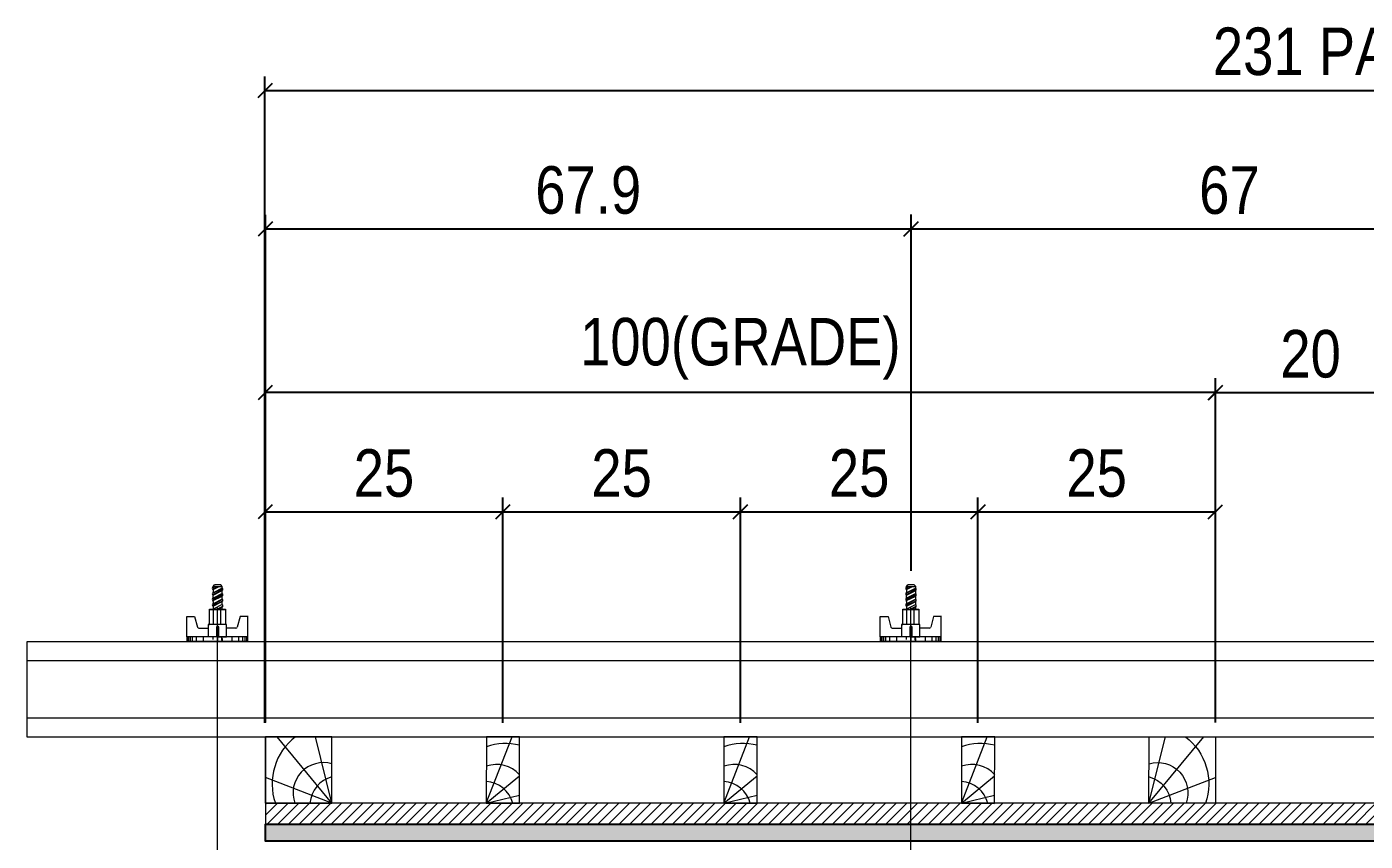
# Model space of a CAD drawing. Extents: x 14400 to 27878, y -21631 to 6985.
# Drawn here: x 16519.7 to 16708.5, y -2882.3 to -2767.4 of the extents above; entities that cross this region are included whole.
import ezdxf

# ---------------------------------------------------------------- set-up
doc = ezdxf.new("R2010")
doc.units = 0
doc.layers.add('CHAPA', color=1, linetype='Continuous')
doc.layers.add('COTA', color=241, linetype='Continuous')
for name, color, linetype, lineweight in [('Hachura', 251, 'Continuous', 9), ('Madeira', 126, 'Continuous', 18), ('Perfil Metálico', 224, 'Continuous', 18)]:
    doc.layers.add(name, color=color, linetype=linetype, lineweight=lineweight)
doc.styles.add('COTA TECNICA 2X', font='techl___.ttf', dxfattribs={"height": 10})
doc.dimstyles.new('SECAO PILAR', dxfattribs={"dimtxt": 10, "dimasz": 3, "dimexe": 3, "dimexo": 3, "dimgap": 3, "dimtad": 1, "dimdec": 1, "dimlfac": 0.5, "dimzin": 12, "dimdsep": 46, "dimtxsty": 'COTA TECNICA 2X', "dimblk1": 'OBLIQUE', "dimblk2": 'OBLIQUE', "dimsah": 1, "dimcen": 0.9, "dimclrd": 256, "dimclre": 256, "dimclrt": 256, "dimadec": 1, "dimazin": 3, "dimtfac": 1, "dimtdec": 1, "dimtmove": 0, "dimatfit": 3, "dimfxl": 1, "dimtolj": 1, "dimtzin": 12, "dimarcsym": 0})

# ---------------------------------------------------------------- blocks, each defined once
blk = doc.blocks.new('PONTALETE')
at = {"layer": 'Madeira'}
for q in [(2.71, 7), (7, 5.76), (7, 1.74)]:
    blk.add_line((0, 0), q, dxfattribs=at)
blk.add_lwpolyline([(0, 0), (7, 0), (7, 7), (0, 7)], close=True, dxfattribs=at)
for centre, radius, start, end in [((2.04, 0.06), 6.23, 37.2818, 109.0913), ((1.09, 0.9), 3.19, 343.603, 109.9847), ((-0.21, -0.78), 3.09, 14.6322, 86.0383)]:
    blk.add_arc(centre, radius, start, end, dxfattribs=at)
blk = doc.blocks.new('MEIO PONTALETE')
at = {"layer": 'Madeira'}
for q in [(2.71, 7), (3.5, 2.88), (3.5, 0.87)]:
    blk.add_line((0, 0), q, dxfattribs=at)
blk.add_lwpolyline([(0, 0), (3.5, 0), (3.5, 7), (0, 7)], close=True, dxfattribs=at)
for centre, radius, start, end in [((2.04, 0.06), 6.23, 76.4499, 109.0913), ((1.09, 0.9), 3.19, 40.9063, 109.9847), ((-0.21, -0.78), 3.09, 14.6322, 86.0383)]:
    blk.add_arc(centre, radius, start, end, dxfattribs=at)
blk = doc.blocks.new('_Oblique')
at = {"color": 0, "linetype": 'ByBlock', "lineweight": -2}
blk.add_line((-0.5, -0.5), (0.5, 0.5), dxfattribs=at)
blk = doc.blocks.new('*D1344')
at = {"layer": 'COTA', "lineweight": -2, "transparency": 16777216}
for p, q in [((50.18, 223.95), (50.18, 271.33)), ((100.2, 223.95), (100.2, 271.33)), ((50.18, 268.33), (100.2, 268.33))]:
    blk.add_line(p, q, dxfattribs=at)
at = {"layer": 'Defpoints', "color": 0, "transparency": 16777216}
for p in [(100.2, 268.33), (50.18, 220.95), (100.2, 220.95)]:
    blk.add_point(p, dxfattribs=at)
at = {"layer": 'COTA', "lineweight": -2, "transparency": 16777216, "xscale": 3, "yscale": 3, "zscale": 3, "rotation": 180}
blk.add_blockref('_Oblique', (50.18, 268.33), dxfattribs=at)
at = {"layer": 'COTA', "lineweight": -2, "transparency": 16777216, "xscale": 3, "yscale": 3, "zscale": 3}
blk.add_blockref('_Oblique', (100.2, 268.33), dxfattribs=at)
at = {"layer": 'COTA', "transparency": 16777216, "insert": (75.19, 276.44), "char_height": 10, "attachment_point": 5, "style": 'COTA TECNICA 2X'}
blk.add_mtext('\\A1;25', dxfattribs=at)
blk = doc.blocks.new('*D1345')
at = {"layer": 'COTA', "lineweight": -2, "transparency": 16777216}
for p, q in [((100.2, 223.95), (100.2, 271.33)), ((150.2, 223.95), (150.2, 271.33)), ((100.2, 268.33), (150.2, 268.33))]:
    blk.add_line(p, q, dxfattribs=at)
at = {"layer": 'Defpoints', "color": 0, "transparency": 16777216}
for p in [(150.2, 268.33), (100.2, 220.95), (150.2, 220.95)]:
    blk.add_point(p, dxfattribs=at)
at = {"layer": 'COTA', "lineweight": -2, "transparency": 16777216, "xscale": 3, "yscale": 3, "zscale": 3, "rotation": 180}
blk.add_blockref('_Oblique', (100.2, 268.33), dxfattribs=at)
at = {"layer": 'COTA', "lineweight": -2, "transparency": 16777216, "xscale": 3, "yscale": 3, "zscale": 3}
blk.add_blockref('_Oblique', (150.2, 268.33), dxfattribs=at)
at = {"layer": 'COTA', "transparency": 16777216, "insert": (125.2, 276.44), "char_height": 10, "attachment_point": 5, "style": 'COTA TECNICA 2X'}
blk.add_mtext('\\A1;25', dxfattribs=at)
blk = doc.blocks.new('*D1346')
at = {"layer": 'COTA', "lineweight": -2, "transparency": 16777216}
for p, q in [((150.2, 223.95), (150.2, 271.33)), ((200.2, 223.95), (200.2, 271.33)), ((150.2, 268.33), (200.2, 268.33))]:
    blk.add_line(p, q, dxfattribs=at)
at = {"layer": 'Defpoints', "color": 0, "transparency": 16777216}
for p in [(200.2, 268.33), (150.2, 220.95), (200.2, 220.95)]:
    blk.add_point(p, dxfattribs=at)
at = {"layer": 'COTA', "lineweight": -2, "transparency": 16777216, "xscale": 3, "yscale": 3, "zscale": 3, "rotation": 180}
blk.add_blockref('_Oblique', (150.2, 268.33), dxfattribs=at)
at = {"layer": 'COTA', "lineweight": -2, "transparency": 16777216, "xscale": 3, "yscale": 3, "zscale": 3}
blk.add_blockref('_Oblique', (200.2, 268.33), dxfattribs=at)
at = {"layer": 'COTA', "transparency": 16777216, "insert": (175.2, 276.44), "char_height": 10, "attachment_point": 5, "style": 'COTA TECNICA 2X'}
blk.add_mtext('\\A1;25', dxfattribs=at)
blk = doc.blocks.new('*D1347')
at = {"layer": 'COTA', "lineweight": -2, "transparency": 16777216}
for p, q in [((50.18, 223.95), (50.18, 296.43)), ((250.19, 223.97), (250.19, 296.43)), ((250.19, 293.43), (50.18, 293.43))]:
    blk.add_line(p, q, dxfattribs=at)
at = {"layer": 'Defpoints', "color": 0, "transparency": 16777216}
for p in [(50.18, 293.43), (50.18, 220.95), (250.19, 220.97)]:
    blk.add_point(p, dxfattribs=at)
at = {"layer": 'COTA', "lineweight": -2, "transparency": 16777216, "xscale": 3, "yscale": 3, "zscale": 3, "rotation": 180}
blk.add_blockref('_Oblique', (50.18, 293.43), dxfattribs=at)
at = {"layer": 'COTA', "lineweight": -2, "transparency": 16777216, "xscale": 3, "yscale": 3, "zscale": 3}
blk.add_blockref('_Oblique', (250.19, 293.43), dxfattribs=at)
at = {"layer": 'COTA', "transparency": 16777216, "insert": (150.19, 302.65), "char_height": 10, "attachment_point": 5, "style": 'COTA TECNICA 2X'}
blk.add_mtext('\\A1;100(GRADE)', dxfattribs=at)
blk = doc.blocks.new('*D1348')
at = {"layer": 'COTA', "lineweight": -2, "transparency": 16777216}
for p, q in [((200.2, 223.95), (200.2, 271.33)), ((250.19, 224.01), (250.19, 271.33)), ((200.2, 268.33), (250.19, 268.33))]:
    blk.add_line(p, q, dxfattribs=at)
at = {"layer": 'Defpoints', "color": 0, "transparency": 16777216}
for p in [(250.19, 268.33), (200.2, 220.95), (250.19, 221.01)]:
    blk.add_point(p, dxfattribs=at)
at = {"layer": 'COTA', "lineweight": -2, "transparency": 16777216, "xscale": 3, "yscale": 3, "zscale": 3, "rotation": 180}
blk.add_blockref('_Oblique', (200.2, 268.33), dxfattribs=at)
at = {"layer": 'COTA', "lineweight": -2, "transparency": 16777216, "xscale": 3, "yscale": 3, "zscale": 3}
blk.add_blockref('_Oblique', (250.19, 268.33), dxfattribs=at)
at = {"layer": 'COTA', "transparency": 16777216, "insert": (225.2, 276.44), "char_height": 10, "attachment_point": 5, "style": 'COTA TECNICA 2X'}
blk.add_mtext('\\A1;25', dxfattribs=at)
blk = doc.blocks.new('*D1401')
at = {"layer": 'COTA', "lineweight": -2, "transparency": 16777216}
for p, q in [((250.21, 223.98), (250.21, 296.43)), ((290.24, 223.94), (290.24, 296.43)), ((250.21, 293.43), (290.24, 293.43))]:
    blk.add_line(p, q, dxfattribs=at)
at = {"layer": 'Defpoints', "color": 0, "transparency": 16777216}
for p in [(290.24, 293.43), (250.21, 220.98), (290.24, 220.94)]:
    blk.add_point(p, dxfattribs=at)
at = {"layer": 'COTA', "lineweight": -2, "transparency": 16777216, "xscale": 3, "yscale": 3, "zscale": 3, "rotation": 180}
blk.add_blockref('_Oblique', (250.21, 293.43), dxfattribs=at)
at = {"layer": 'COTA', "lineweight": -2, "transparency": 16777216, "xscale": 3, "yscale": 3, "zscale": 3}
blk.add_blockref('_Oblique', (290.24, 293.43), dxfattribs=at)
at = {"layer": 'COTA', "transparency": 16777216, "insert": (270.22, 301.53), "char_height": 10, "attachment_point": 5, "style": 'COTA TECNICA 2X'}
blk.add_mtext('\\A1;20', dxfattribs=at)
blk = doc.blocks.new('C')
at = {"layer": 'Hachura', "color": 0}
for p, q in [((0, 3.22), (0, -3.22)), ((0.45, 3.22), (0, 3.22)), ((0.46, 3.16), (0, 3.16)), ((0.46, 3.05), (0, 3.05)), ((0.46, 2.88), (0, 2.88)), ((0.45, -3.23), (0.45, 3.22)), ((0.45, 3.22), (2.58, 3.22)), ((2.58, 3.22), (2.58, 2.39)), ((0, 2.75), (0, -1.16)), ((0.46, 2.65), (0, 2.65)), ((0.46, 2.23), (0, 2.23)), ((0.46, 1.51), (0, 1.51)), ((1.35, 1.94), (1.35, 0.96)), ((2.58, 2.39), (1.47, 2.09)), ((0.39, 0.49), (0.17, 0.49)), ((1.74, 0.97), (0.45, 0.97)), ((1.45, 0.1), (0.45, 0.1)), ((1.74, -0.97), (1.74, 0.97)), ((1.74, 0.97), (1.74, 0.84)), ((1.74, 0.97), (1.74, 0.84)), ((1.74, 0.84), (3.35, 0.84)), ((3.35, 0.45), (1.74, 0.45)), ((3.32, 0.84), (3.32, -0.84)), ((3.35, 0.84), (3.35, -0.84)), ((3.68, 0.45), (3.35, 0.45)), ((3.84, -0.52), (3.35, 0.45)), ((3.35, 0.06), (3.67, -0.57)), ((3.68, 0.45), (4.16, -0.52)), ((3.72, 0.5), (4.25, -0.57)), ((4.37, -0.55), (3.83, 0.53)), ((4.15, 0.45), (3.93, 0.45)), ((4.42, -0.52), (3.93, 0.45)), ((4.15, 0.45), (4.26, 0.45)), ((4.26, 0.45), (4.74, -0.52)), ((4.3, 0.5), (4.83, -0.57)), ((4.95, -0.55), (4.41, 0.53)), ((4.51, 0.45), (4.84, 0.45)), ((5, -0.52), (4.51, 0.45)), ((4.84, 0.45), (5.32, -0.52)), ((4.88, 0.5), (5.41, -0.57)), ((5.53, -0.55), (4.99, 0.53)), ((5.58, -0.52), (5.09, 0.45)), ((5.42, 0.45), (5.09, 0.45)), ((5.58, -0.52), (5.09, 0.45)), ((5.42, 0.45), (5.74, -0.19)), ((5.46, 0.5), (5.74, -0.07)), ((5.74, 0.19), (5.57, 0.53)), ((5.74, 0.32), (5.68, 0.45)), ((5.68, 0.45), (5.74, 0.45)), ((5.74, 0.45), (5.9, 0.29)), ((5.74, 0.45), (5.74, -0.52)), ((5.9, -0.36), (5.9, 0.29)), ((0.45, 0), (0, 0)), ((0.08, -0.48), (0.29, -0.48)), ((0.29, -0.48), (0.4, -0.48)), ((0.45, 0), (0.45, -0.97)), ((0.45, -0.16), (1.45, -0.16)), ((0.45, -0.65), (0.45, -0.32)), ((0.45, -3.23), (0.45, -0.65)), ((0.45, -0.97), (1.74, -0.97)), ((1.35, -1.94), (1.35, -0.97)), ((3.35, -0.32), (1.74, -0.32)), ((3.35, -0.84), (1.74, -0.84)), ((3.35, -0.07), (3.58, -0.52)), ((3.35, -0.52), (3.58, -0.52)), ((3.84, -0.52), (4.16, -0.52)), ((4.42, -0.52), (4.74, -0.52)), ((4.63, -0.52), (4.74, -0.52)), ((5, -0.52), (5.32, -0.52)), ((5.58, -0.52), (5.74, -0.52)), ((5.74, -0.52), (5.9, -0.36)), ((5.74, -0.52), (5.74, -0.52)), ((0.46, -1.52), (0, -1.52)), ((0.46, -2.23), (0, -2.23)), ((0.46, -2.65), (0, -2.65)), ((2.58, -2.39), (1.47, -2.1)), ((2.58, -3.23), (2.58, -2.39)), ((0.46, -2.88), (0, -2.88)), ((0.46, -3.05), (0, -3.05)), ((0.46, -3.16), (0, -3.16)), ((0, -3.22), (2.57, -3.22))]:
    blk.add_line(p, q, dxfattribs=at)
for centre, radius, start, end in [((1.52, 1.94), 0.161, 104.7436, 180), ((1.44, -0.03), 0.129, 272.695, 87.305), ((3.81, 0.39), 0.143, 25.5688, 154.4312), ((4.39, 0.39), 0.143, 25.5688, 154.4312), ((4.97, 0.39), 0.143, 25.5688, 154.4312), ((5.55, 0.39), 0.143, 25.5688, 154.4312), ((0.17, -0.37), 0.174, 221.744, 317.8592), ((3.71, -0.4), 0.174, 222.1408, 318.256), ((4.29, -0.4), 0.174, 222.1408, 318.256), ((4.87, -0.4), 0.174, 222.1408, 318.256), ((5.45, -0.4), 0.174, 222.1408, 318.256), ((5.61, -0.4), 0.174, 317.8592, 318.256), ((1.52, -1.94), 0.161, 180, 255.2564)]:
    blk.add_arc(centre, radius, start, end, dxfattribs=at)
blk = doc.blocks.new('*D362')
at = {"layer": 'COTA', "lineweight": -2, "transparency": 16777216}
for p, q in [((25184.57, -2368.16), (25184.57, -2261.26)), ((25320.47, -2336.2), (25320.47, -2261.26)), ((25184.57, -2264.26), (25320.47, -2264.26))]:
    blk.add_line(p, q, dxfattribs=at)
at = {"layer": 'Defpoints', "color": 0, "transparency": 16777216}
for p in [(25320.47, -2264.26), (25320.47, -2339.2), (25184.57, -2371.16)]:
    blk.add_point(p, dxfattribs=at)
at = {"layer": 'COTA', "lineweight": -2, "transparency": 16777216, "xscale": 3, "yscale": 3, "zscale": 3, "rotation": 180}
blk.add_blockref('_Oblique', (25184.57, -2264.26), dxfattribs=at)
at = {"layer": 'COTA', "lineweight": -2, "transparency": 16777216, "xscale": 3, "yscale": 3, "zscale": 3}
blk.add_blockref('_Oblique', (25320.47, -2264.26), dxfattribs=at)
at = {"layer": 'COTA', "transparency": 16777216, "insert": (25252.52, -2256.13), "char_height": 10, "attachment_point": 5, "style": 'COTA TECNICA 2X'}
blk.add_mtext('\\A1;67.9', dxfattribs=at)
blk = doc.blocks.new('*D1407')
at = {"layer": 'COTA', "lineweight": -2, "transparency": 16777216}
for p, q in [((186.13, 255.93), (186.13, 330.88)), ((320.13, 255.93), (320.13, 330.88)), ((186.13, 327.88), (320.13, 327.88))]:
    blk.add_line(p, q, dxfattribs=at)
at = {"layer": 'Defpoints', "color": 0, "transparency": 16777216}
for p in [(320.13, 327.88), (186.13, 252.93), (320.13, 252.93)]:
    blk.add_point(p, dxfattribs=at)
at = {"layer": 'COTA', "lineweight": -2, "transparency": 16777216, "xscale": 3, "yscale": 3, "zscale": 3, "rotation": 180}
blk.add_blockref('_Oblique', (186.13, 327.88), dxfattribs=at)
at = {"layer": 'COTA', "lineweight": -2, "transparency": 16777216, "xscale": 3, "yscale": 3, "zscale": 3}
blk.add_blockref('_Oblique', (320.13, 327.88), dxfattribs=at)
at = {"layer": 'COTA', "transparency": 16777216, "insert": (253.13, 335.98), "char_height": 10, "attachment_point": 5, "style": 'COTA TECNICA 2X'}
blk.add_mtext('\\A1;67', dxfattribs=at)
blk = doc.blocks.new('*D1397')
at = {"layer": 'COTA', "lineweight": -2, "transparency": 16777216}
for p, q in [((50.12, 223.94), (50.12, 359.98)), ((512.22, 267.16), (512.22, 359.98)), ((50.12, 356.98), (512.22, 356.98))]:
    blk.add_line(p, q, dxfattribs=at)
at = {"layer": 'Defpoints', "color": 0, "transparency": 16777216}
for p in [(512.22, 356.98), (512.22, 264.16), (50.12, 220.94)]:
    blk.add_point(p, dxfattribs=at)
at = {"layer": 'COTA', "lineweight": -2, "transparency": 16777216, "xscale": 3, "yscale": 3, "zscale": 3, "rotation": 180}
blk.add_blockref('_Oblique', (50.12, 356.98), dxfattribs=at)
at = {"layer": 'COTA', "lineweight": -2, "transparency": 16777216, "xscale": 3, "yscale": 3, "zscale": 3}
blk.add_blockref('_Oblique', (512.22, 356.98), dxfattribs=at)
at = {"layer": 'COTA', "transparency": 16777216, "insert": (281.17, 365.2), "char_height": 10, "attachment_point": 5, "style": 'COTA TECNICA 2X'}
blk.add_mtext('\\A1;231 PAINEL', dxfattribs=at)
blk = doc.blocks.new('A$C158c4ecb')
at = {"layer": 'Hachura'}
h = blk.add_hatch(dxfattribs=at)
h.set_pattern_fill('ANSI31', color=256, scale=0.5, angle=360, style=0)
h.set_pattern_definition([(45, (7214.9606, 2008.2292), (-1.122532, 1.122532), [])])
h.paths.add_polyline_path([(498.22, 202.59), (498.22, 206.99), (50.22, 207.03), (50.22, 202.59)])
h = blk.add_hatch(color=256, dxfattribs=at)
h.dxf.hatch_style = 1
h.paths.add_polyline_path([(512.22, 198.99), (512.22, 202.59), (50.22, 202.59), (50.22, 198.99)])
at = {"layer": 'CHAPA'}
blk.add_lwpolyline([(512.22, 198.99), (50.22, 198.99), (50.22, 202.59), (512.22, 202.59)], close=True, dxfattribs=at)
at = {"layer": 'Hachura'}
for p, q in [((40.12, 108.25), (40.13, 248.13)), ((186.06, 108.25), (186.07, 248.13))]:
    blk.add_line(p, q, dxfattribs=at)
blk.add_lwpolyline([(50.22, 202.59), (498.22, 202.59), (498.22, 206.99), (50.22, 206.99)], close=True, dxfattribs=at)
at = {"layer": 'Madeira'}
blk.add_lwpolyline([(50.22, 206.98), (50.23, 220.98), (250.22, 220.98), (250.21, 206.98)], close=True, dxfattribs=at)
at = {"layer": 'Perfil Metálico'}
for points in [[(0, 240.99), (0, 220.99), (504.21, 220.99), (504.21, 240.99)], [(504.21, 224.99), (504.21, 236.99), (0, 236.99), (0, 224.99)]]:
    blk.add_lwpolyline(points, close=True, dxfattribs=at)
at = {"layer": 'Hachura', "linetype": 'Continuous', "xscale": 2, "yscale": 2, "zscale": 2, "rotation": 90.00000000000001}
for p in [(40.12, 241.13), (186.06, 241.13)]:
    blk.add_blockref('C', p, dxfattribs=at)
at = {"layer": 'Madeira'}
for name, p, xscale, yscale, zscale, rotation in [('PONTALETE', (64.22, 206.98), 2, 2, 2, 89.93708930310329), ('MEIO PONTALETE', (96.72, 206.98), 1.999999997962732, 1.999999997962732, 1.999999997962732, 359.9370893031033), ('MEIO PONTALETE', (146.72, 206.98), 1.999999997962732, 1.999999997962732, 1.999999997962732, 359.9370893031033), ('MEIO PONTALETE', (196.72, 206.98), 1.999999997962732, 1.999999997962732, 1.999999997962732, 359.9370893031033), ('PONTALETE', (236.21, 207), -2, 2, 2, 269.9370893031033)]:
    blk.add_blockref(name, p, dxfattribs=dict(at, xscale=xscale, yscale=yscale, zscale=zscale, rotation=rotation))
at = {"layer": 'COTA'}
for base, p1, p2, text, picture, middle in [((512.2152, 356.9834), (50.1206, 220.9398), (512.2152, 264.1589), '<> PAINEL', '*D1397', (281.1679, 365.2027)), ((50.18, 293.43), (250.19, 220.97), (50.18, 220.95), '<>(GRADE)', '*D1347', (150.19, 302.65))]:
    dim = blk.add_linear_dim(base=base, p1=p1, p2=p2, text=text, dimstyle='SECAO PILAR', dxfattribs=at)
    dim.commit()
    dim.dimension.update_dxf_attribs({"geometry": picture, "text_midpoint": middle})
dim = blk.add_linear_dim(base=(186.1302, 327.8769), p1=(50.2306, 220.9822), p2=(186.1302, 252.9348), dimstyle='SECAO PILAR', dxfattribs=at)
dim.commit()
dim.dimension.update_dxf_attribs({"geometry": '*D362', "text_midpoint": (118.1804, 336.0085), "insert": (-25134.337, 2592.1387)})
dim = blk.add_linear_dim(base=(320.13, 327.88), p1=(186.13, 252.93), p2=(320.13, 252.93), dimstyle='SECAO PILAR', override={"dimtmove": 1}, dxfattribs=at)
dim.commit()
dim.dimension.update_dxf_attribs({"geometry": '*D1407', "text_midpoint": (253.13, 335.98)})
for base, p1, p2, picture, middle in [((290.24, 293.43), (250.21, 220.98), (290.24, 220.94), '*D1401', (270.22, 301.53)), ((100.2, 268.33), (50.18, 220.95), (100.2, 220.95), '*D1344', (75.19, 276.44)), ((150.2, 268.33), (100.2, 220.95), (150.2, 220.95), '*D1345', (125.2, 276.44)), ((200.2, 268.33), (150.2, 220.95), (200.2, 220.95), '*D1346', (175.2, 276.44)), ((250.19, 268.33), (200.2, 220.95), (250.19, 221.01), '*D1348', (225.2, 276.44))]:
    dim = blk.add_linear_dim(base=base, p1=p1, p2=p2, dimstyle='SECAO PILAR', dxfattribs=at)
    dim.commit()
    dim.dimension.update_dxf_attribs({"geometry": picture, "text_midpoint": middle})

msp = doc.modelspace()

# ---------------------------------------------------------------- block references
at = {"xscale": 0.6702271855752256, "yscale": 0.6702271855752256, "zscale": 0.6702271855752256}
msp.add_blockref('A$C158c4ecb', (16519.73, -3015.68), dxfattribs=at)

doc.saveas('drawing.dxf')
